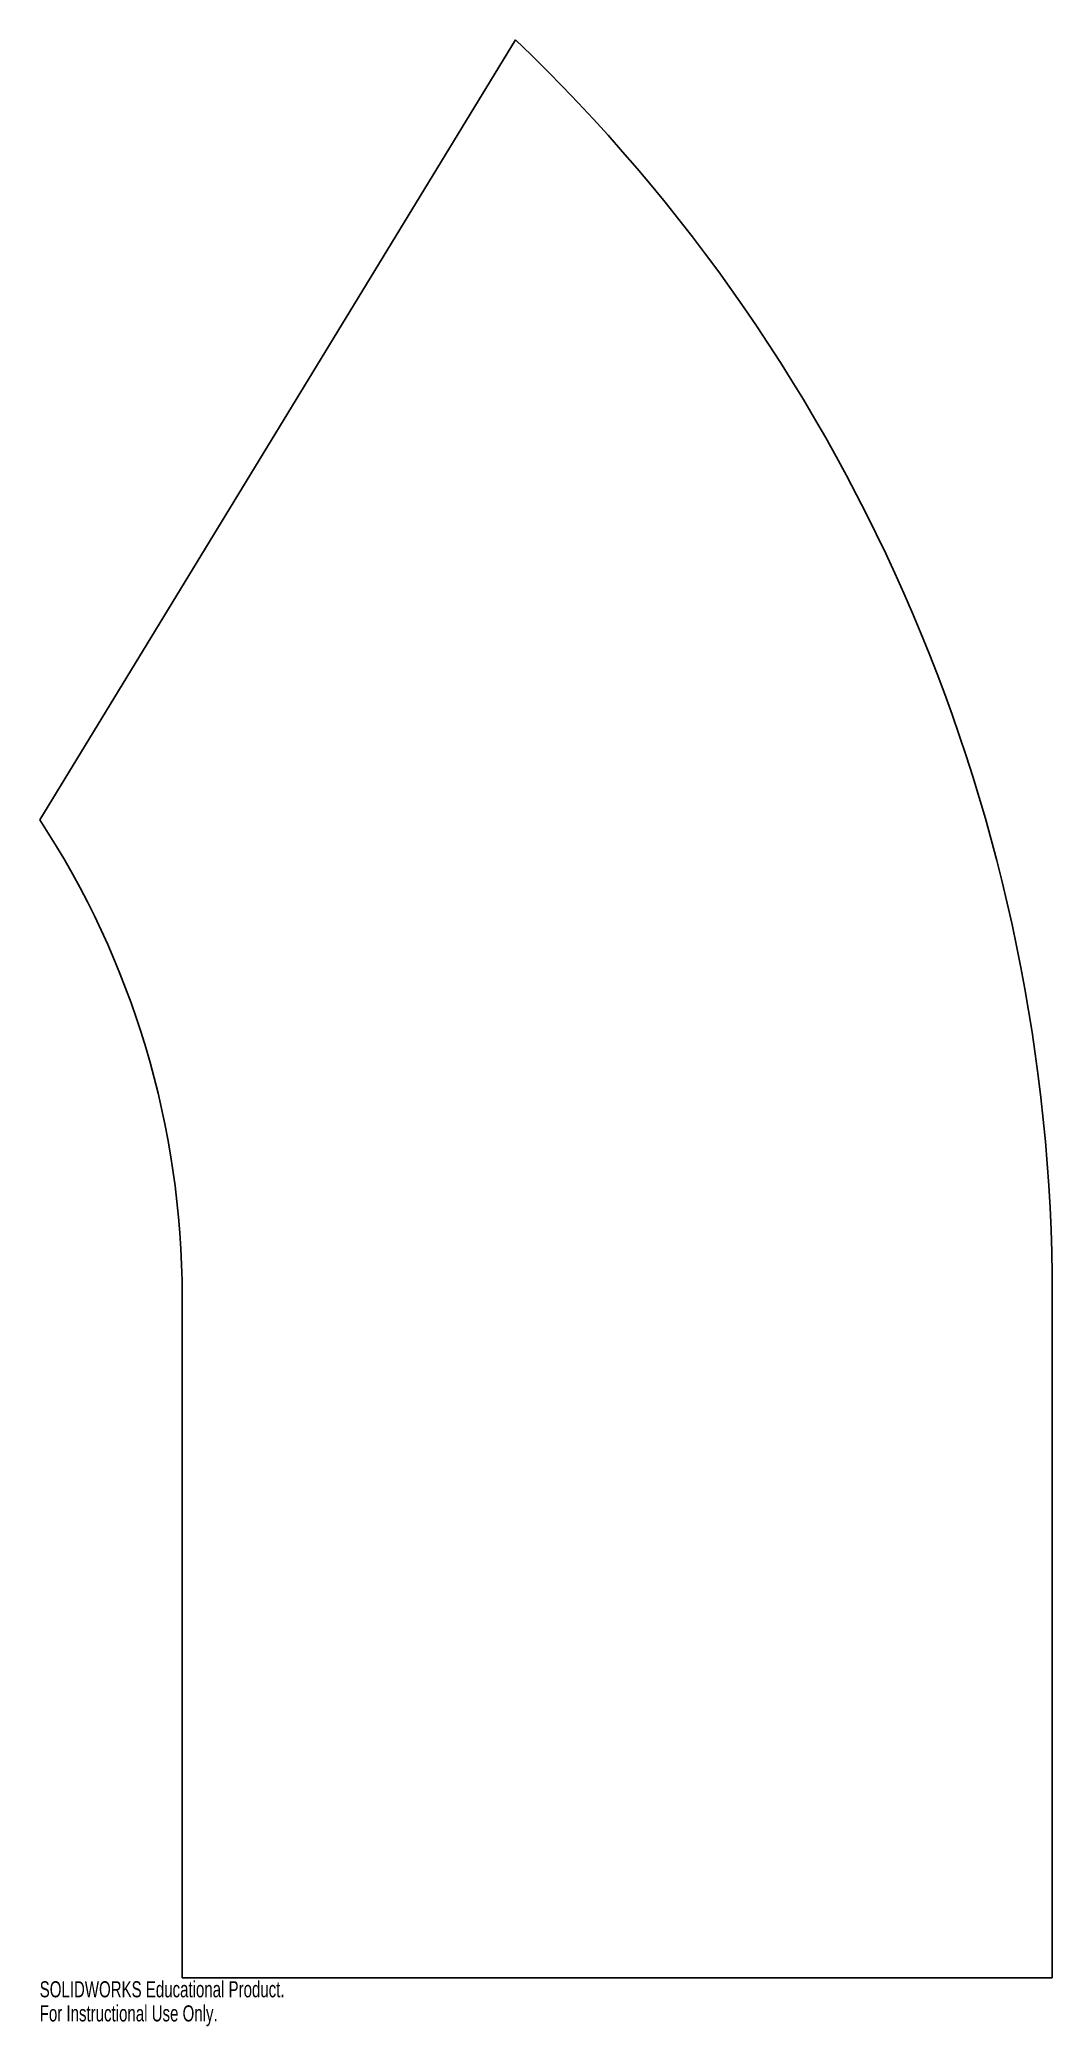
# Model space of a CAD drawing. Header units: millimetres. Extents: x 218 to 523, y -220 to 378.
import ezdxf

# ---------------------------------------------------------------- set-up
doc = ezdxf.new("R2010")
doc.units = ezdxf.units.MM
doc.styles.add('SLDTEXTSTYLE0', font='TXT', dxfattribs={"width": 0.7})

msp = doc.modelspace()

# ---------------------------------------------------------------- linework, layer by layer
at = {"color": 7, "linetype": 'Continuous', "lineweight": 25}
for p, q in [((361.5, 377.95), (218.31, 143.36)), ((523, -205), (523, 0)), ((261.18, 0), (261.18, -205)), ((261.18, -205), (523, -205))]:
    msp.add_line(p, q, dxfattribs=at)
for radius, end in [(523, 46.27489), (261.18, 33.29098)]:
    msp.add_arc((0, 0), radius, 0, end, dxfattribs=at)

# ---------------------------------------------------------------- texts
at = {"color": 7, "linetype": 'Continuous', "char_height": 4.8336, "attachment_point": 1, "style": 'SLDTEXTSTYLE0'}
for s, insert in [('SOLIDWORKS Educational Product.', (218.31, -206.02)), ('For Instructional Use Only.', (218.31, -213.27))]:
    msp.add_mtext(s, dxfattribs=dict(at, insert=insert))

doc.saveas('drawing.dxf')
